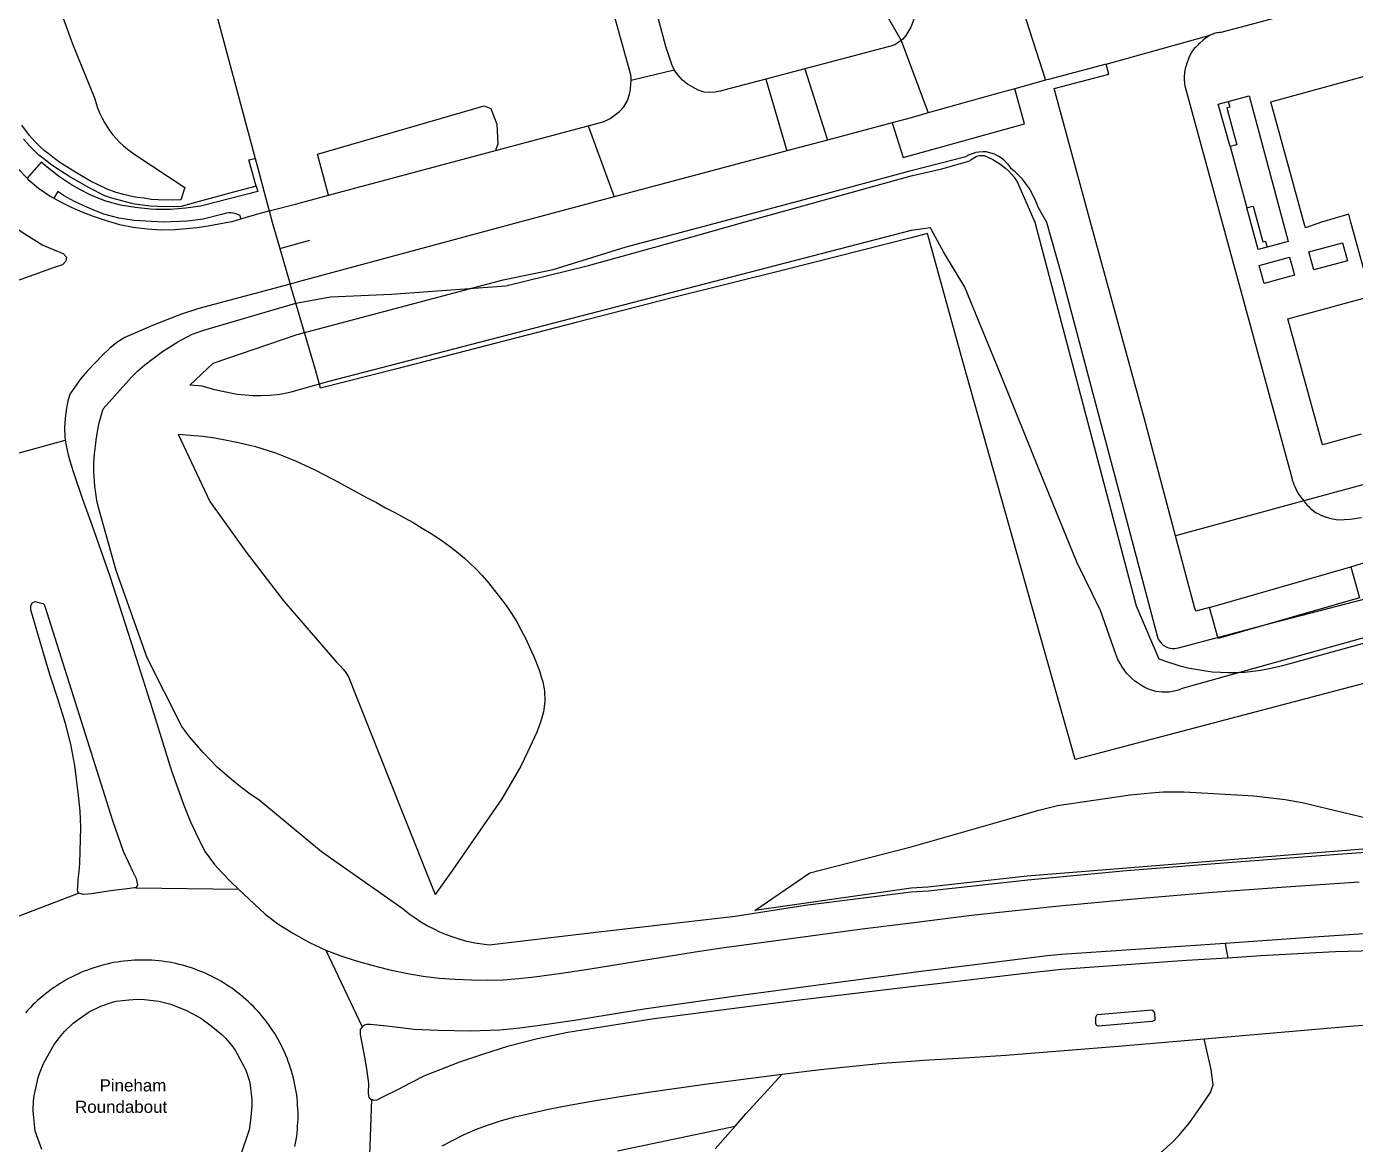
# Model space of a CAD drawing. Header units: millimetres. Extents: x 111502 to 977541, y 8702 to 1044108.
# Drawn here: x 974590.3 to 974782.4, y 475825.2 to 475986.9 of the extents above; entities that cross this region are included whole.
import ezdxf

# ---------------------------------------------------------------- set-up
doc = ezdxf.new("R2010")
doc.units = ezdxf.units.MM
doc.header["$LTSCALE"] = 0.25
doc.layers.add('X HVSS Site Background', color=8, linetype='Continuous')
doc.styles.add('OS Master Map$1$Standard', font='txt')

# ---------------------------------------------------------------- blocks, each defined once
blk = doc.blocks.new('OS MAP')
at = {"layer": 'X HVSS Site Background', "flags": 128}
for points in [[(488394.45, 240503.25), (488393.3, 240503.2), (488393.3, 240503.2), (488391.15, 240503.25), (488391.15, 240503.25), (488390.15, 240503.3), (488390.15, 240503.3), (488389.15, 240503.45), (488389.15, 240503.45), (488388.15, 240503.55), (488388.15, 240503.55), (488387.15, 240503.75), (488387.15, 240503.75), (488386.2, 240504), (488386.2, 240504), (488385.1, 240504.3), (488385.1, 240504.3), (488383.8, 240504.75), (488383.8, 240504.75), (488381.4, 240505.95), (488381.4, 240505.95), (488379.35, 240507.15), (488379.35, 240507.15), (488376.95, 240508.65), (488376.95, 240508.65), (488376.2, 240509.2), (488376.2, 240509.2), (488375.45, 240509.8), (488375.45, 240509.8), (488374.7, 240510.35), (488374.7, 240510.35), (488374, 240511), (488374, 240511), (488373.35, 240511.65), (488373.35, 240511.65), (488372.55, 240512.55), (488372.55, 240512.55), (488371.45, 240514.05)], [(488372.1, 240544.25), (488378.8, 240525.8), (488378.8, 240525.8), (488382, 240517.85), (488382, 240517.85), (488382.2, 240517.15), (488382.2, 240517.15), (488382.45, 240516.4), (488382.45, 240516.4), (488382.75, 240515.7), (488382.75, 240515.7), (488383.05, 240515.05), (488383.05, 240515.05), (488383.4, 240514.4), (488383.4, 240514.4), (488384.15, 240513.25), (488384.15, 240513.25), (488384.6, 240512.65), (488384.6, 240512.65), (488385.6, 240511.55), (488385.6, 240511.55), (488386.15, 240511.05), (488386.15, 240511.05), (488386.75, 240510.55), (488386.75, 240510.55), (488387.8, 240509.8), (488387.8, 240509.8), (488395, 240505), (488395, 240505), (488394.45, 240503.25)], [(488405.35, 240505.2), (488402.05, 240504.35), (488402.05, 240504.35), (488397.1, 240503), (488397.1, 240503), (488394.5, 240502.25), (488394.5, 240502.25), (488393.35, 240502.2), (488393.35, 240502.2), (488391.05, 240502.25), (488391.05, 240502.25), (488389.95, 240502.3), (488389.95, 240502.3), (488388.9, 240502.45), (488388.9, 240502.45), (488387.8, 240502.6), (488387.8, 240502.6), (488387.35, 240502.7), (488387.35, 240502.7), (488384.45, 240503.45), (488384.45, 240503.45), (488383.45, 240503.8), (488383.45, 240503.8), (488381.2, 240504.95), (488381.2, 240504.95), (488378.25, 240506.65), (488378.25, 240506.65), (488376.5, 240507.75), (488376.5, 240507.75), (488375.6, 240508.4), (488375.6, 240508.4), (488374.85, 240509), (488374.85, 240509), (488373.9, 240509.7), (488373.9, 240509.7), (488372.6, 240511), (488372.6, 240511), (488371.7, 240512)], [(488382.65, 240592.75), (488383.15, 240590.85), (488383.15, 240590.85), (488387.45, 240575), (488387.45, 240575), (488387.92, 240573.25), (488387.92, 240573.25), (488397.95, 240536.2), (488397.95, 240536.2), (488401.75, 240521.95), (488401.75, 240521.95), (488401.99, 240521.05), (488401.99, 240521.05), (488405.2, 240509.2)], [(488395.75, 240476.45), (488399.1, 240479.6), (488399.1, 240479.6), (488411.25, 240483.75), (488411.25, 240483.75), (488441.05, 240491.65), (488441.05, 240491.65), (488448.25, 240493.15), (488448.25, 240493.15), (488458.8, 240496.45), (488458.8, 240496.45), (488472.28, 240500), (488472.28, 240500), (488485.8, 240503.6), (488485.8, 240503.6), (488500, 240507.45), (488500, 240507.45), (488507.9, 240509.5), (488507.9, 240509.5), (488508.25, 240509.7), (488508.25, 240509.7), (488508.6, 240509.85), (488508.6, 240509.85), (488509, 240510), (488509, 240510), (488509.4, 240510.1), (488509.4, 240510.1), (488509.8, 240510.15), (488509.8, 240510.15), (488510.4, 240510.2), (488510.4, 240510.2), (488510.8, 240510.2), (488510.8, 240510.2), (488512, 240509.9), (488512, 240509.9), (488512.35, 240509.7), (488512.35, 240509.7), (488512.7, 240509.55), (488512.7, 240509.55), (488513.05, 240509.3), (488513.05, 240509.3), (488513.35, 240509.05), (488513.35, 240509.05), (488513.95, 240508.45), (488513.95, 240508.45), (488514.35, 240507.85), (488514.35, 240507.85), (488514.9, 240507.4), (488514.9, 240507.4), (488515.9, 240506.4), (488515.9, 240506.4), (488516.35, 240505.85), (488516.35, 240505.85), (488516.75, 240505.3), (488516.75, 240505.3), (488517.15, 240504.7), (488517.15, 240504.7), (488517.8, 240503.5), (488517.8, 240503.5), (488518.1, 240502.85), (488518.1, 240502.85), (488518.3, 240502.2), (488518.3, 240502.2), (488519.55, 240500), (488519.55, 240500), (488521.75, 240492.35), (488521.75, 240492.35), (488526.45, 240474.5), (488526.45, 240474.5), (488531.25, 240456.55), (488531.25, 240456.55), (488535.6, 240440), (488535.6, 240440), (488535.7, 240439.7), (488535.7, 240439.7), (488535.85, 240439.5), (488535.85, 240439.5), (488536.05, 240439.25), (488536.05, 240439.25), (488536.2, 240439.05), (488536.2, 240439.05), (488536.45, 240438.85), (488536.45, 240438.85), (488536.95, 240438.55), (488536.95, 240438.55), (488537.2, 240438.45), (488537.2, 240438.45), (488537.8, 240438.35), (488537.8, 240438.35), (488538.1, 240438.35), (488538.1, 240438.35), (488538.35, 240438.4), (488538.35, 240438.4), (488538.65, 240438.45), (488538.65, 240438.45), (488552.25, 240442.05), (488552.25, 240442.05), (488585.55, 240450.7)], [(488459.53, 240520.53), (488459.55, 240520.85), (488459.55, 240520.85), (488459.5, 240521.3), (488459.5, 240521.3), (488456.85, 240530.85), (488456.85, 240530.85), (488452.2, 240548.5)], [(488565.8, 240440), (488539.2, 240432.55), (488539.2, 240432.55), (488538.75, 240432.35), (488538.75, 240432.35), (488538.25, 240432.25), (488538.25, 240432.25), (488537.8, 240432.15), (488537.8, 240432.15), (488537.3, 240432.05), (488537.3, 240432.05), (488536.3, 240432.05), (488536.3, 240432.05), (488535.4, 240432.15), (488535.4, 240432.15), (488534.3, 240432.45), (488534.3, 240432.45), (488533.8, 240432.7), (488533.8, 240432.7), (488533.3, 240433), (488533.3, 240433), (488532.85, 240433.3), (488532.85, 240433.3), (488532.35, 240433.65), (488532.35, 240433.65), (488531.9, 240434), (488531.9, 240434), (488531.5, 240434.4), (488531.5, 240434.4), (488531.15, 240434.8), (488531.15, 240434.8), (488530.8, 240435.25), (488530.8, 240435.25), (488530.45, 240435.75), (488530.45, 240435.75), (488530.2, 240436.2), (488530.2, 240436.2), (488529.9, 240436.75), (488529.9, 240436.75), (488529.6, 240437.55), (488529.6, 240437.55), (488527.4, 240443.85), (488527.4, 240443.85), (488523.95, 240450.85), (488523.95, 240450.85), (488518.4, 240464.45), (488518.4, 240464.45), (488513.05, 240477.7), (488513.05, 240477.7), (488507.75, 240490.6), (488507.75, 240490.6), (488504.7, 240495.7), (488504.7, 240495.7), (488503.25, 240498.35), (488503.25, 240498.35), (488502.8, 240499.2), (488502.8, 240499.2), (488500, 240498.8), (488500, 240498.8), (488415.65, 240476.9), (488415.65, 240476.9), (488410.35, 240475.4), (488410.35, 240475.4), (488409.35, 240475.2), (488409.35, 240475.2), (488408.35, 240475.05), (488408.35, 240475.05), (488407.35, 240474.95), (488407.35, 240474.95), (488406, 240474.9), (488406, 240474.9), (488404.85, 240474.9), (488404.85, 240474.9), (488403.75, 240475), (488403.75, 240475), (488402.6, 240475.1), (488402.6, 240475.1), (488400.45, 240475.5), (488400.45, 240475.5), (488399.35, 240475.75), (488399.35, 240475.75), (488397.55, 240476.3), (488397.55, 240476.3), (488395.75, 240476.45)], [(488465.75, 240522.05), (488465.4, 240522.8), (488465.4, 240522.8), (488464.55, 240525.4), (488464.55, 240525.4), (488461.27, 240537.67)], [(488500.9, 240531.1), (488500.75, 240530.45), (488500.75, 240530.45), (488500.45, 240529.45), (488500.45, 240529.45), (488500.2, 240528.8), (488500.2, 240528.8), (488500, 240528.3), (488500, 240528.3), (488499.95, 240528.2), (488499.95, 240528.2), (488499.25, 240527), (488499.25, 240527), (488498.8, 240526.45), (488498.8, 240526.45), (488498.55, 240526.27)], [(488515.74, 240532.07), (488519.43, 240520.53)], [(488496.3, 240530.2), (488498.55, 240526.27)], [(488555.06, 240530.17), (488548.45, 240528.4), (488548.45, 240528.4), (488544.75, 240527.45), (488544.75, 240527.45), (488544.56, 240527.43), (488544.56, 240527.43), (488544.38, 240527.4), (488544.38, 240527.4), (488544.19, 240527.36), (488544.19, 240527.36), (488544.01, 240527.32), (488544.01, 240527.32), (488543.83, 240527.26), (488543.83, 240527.26), (488543.65, 240527.2), (488543.65, 240527.2), (488543.47, 240527.14), (488543.47, 240527.14), (488543.23, 240527.03)], [(488528.2, 240522.85), (488543.23, 240527.03)], [(488543.23, 240527.03), (488542.85, 240526.81), (488542.85, 240526.81), (488542.5, 240526.56), (488542.5, 240526.56), (488542.17, 240526.28), (488542.17, 240526.28), (488541.72, 240525.87), (488541.72, 240525.87), (488541.56, 240525.72), (488541.56, 240525.72), (488541.4, 240525.57), (488541.4, 240525.57), (488541.24, 240525.41), (488541.24, 240525.41), (488541.09, 240525.26), (488541.09, 240525.26), (488540.94, 240525.1), (488540.94, 240525.1), (488540.69, 240524.77), (488540.69, 240524.77), (488540.49, 240524.46), (488540.49, 240524.46), (488540.31, 240524.12), (488540.31, 240524.12), (488540.16, 240523.78), (488540.16, 240523.78), (488539.9, 240523.08), (488539.9, 240523.08), (488539.83, 240522.85), (488539.83, 240522.85), (488539.75, 240522.62), (488539.75, 240522.62), (488539.68, 240522.39), (488539.68, 240522.39), (488539.62, 240522.16), (488539.62, 240522.16), (488539.57, 240521.93), (488539.57, 240521.93), (488539.53, 240521.69), (488539.53, 240521.69), (488539.5, 240521.44), (488539.5, 240521.44), (488539.48, 240521.2), (488539.48, 240521.2), (488539.47, 240520.96), (488539.47, 240520.96), (488539.47, 240520.72), (488539.47, 240520.72), (488539.48, 240520.48), (488539.48, 240520.48), (488539.51, 240520.25), (488539.51, 240520.25), (488539.54, 240520.01), (488539.54, 240520.01), (488539.59, 240519.72), (488539.59, 240519.72), (488555.02, 240463.02), (488555.02, 240463.02), (488555.1, 240462.7), (488555.1, 240462.7), (488555.21, 240462.38), (488555.21, 240462.38), (488555.32, 240462.07), (488555.32, 240462.07), (488555.45, 240461.76), (488555.45, 240461.76), (488555.59, 240461.45), (488555.59, 240461.45), (488555.82, 240461.02), (488555.82, 240461.02), (488556.06, 240460.62), (488556.06, 240460.62), (488556.34, 240460.22), (488556.34, 240460.22), (488556.77, 240459.68)], [(488498.55, 240526.27), (488498.25, 240526.05), (488498.25, 240526.05), (488497.65, 240525.65), (488497.65, 240525.65), (488496.95, 240525.4), (488496.95, 240525.4), (488496.7, 240525.35), (488496.7, 240525.35), (488484.63, 240522.16)], [(488498.55, 240526.27), (488502.49, 240515.8)], [(488528.2, 240522.85), (488519.85, 240520.65), (488519.85, 240520.65), (488519.43, 240520.53)], [(488538.22, 240454.65), (488533.7, 240471.7), (488533.7, 240471.7), (488525.95, 240500), (488525.95, 240500), (488520.7, 240519.35), (488520.7, 240519.35), (488528.6, 240521.4), (488528.6, 240521.4), (488528.2, 240522.85)], [(488459.53, 240520.53), (488465.75, 240522.05)], [(488479.02, 240520.68), (488472.91, 240519.07), (488472.91, 240519.07), (488472.45, 240518.95), (488472.45, 240518.95), (488471.7, 240518.8), (488471.7, 240518.8), (488470.9, 240518.75), (488470.9, 240518.75), (488470.1, 240518.8), (488470.1, 240518.8), (488469.2, 240519.1), (488469.2, 240519.1), (488468.35, 240519.55), (488468.35, 240519.55), (488467.7, 240519.95), (488467.7, 240519.95), (488466.95, 240520.55), (488466.95, 240520.55), (488466.3, 240521.3), (488466.3, 240521.3), (488465.75, 240522.05)], [(488484.63, 240522.16), (488479.02, 240520.68)], [(488479.02, 240520.68), (488482.03, 240510.31)], [(488484.63, 240522.16), (488487.92, 240511.88)], [(488565.05, 240469.35), (488559.45, 240467.8), (488559.45, 240467.8), (488554.45, 240486), (488554.45, 240486), (488566.5, 240489.3)], [(488566.5, 240489.3), (488563.55, 240500), (488563.55, 240500), (488563.25, 240501.15), (488563.25, 240501.15), (488559.3, 240500), (488559.3, 240500), (488557, 240499.2), (488557, 240499.2), (488556.78, 240500), (488556.78, 240500), (488552, 240517.4), (488552, 240517.4), (488570.1, 240522.35)], [(488453.33, 240513.93), (488455.65, 240514.55), (488455.65, 240514.55), (488456.5, 240515), (488456.5, 240515), (488457.25, 240515.55), (488457.25, 240515.55), (488457.85, 240516), (488457.85, 240516), (488458.4, 240516.6), (488458.4, 240516.6), (488458.5, 240516.7), (488458.5, 240516.7), (488459, 240517.6), (488459, 240517.6), (488459.3, 240518.5), (488459.3, 240518.5), (488459.4, 240518.9), (488459.4, 240518.9), (488459.5, 240519.85), (488459.5, 240519.85), (488459.53, 240520.53)], [(488497.24, 240514.36), (488498.84, 240509.34), (488498.84, 240509.34), (488516.38, 240514.23), (488516.38, 240514.23), (488515.01, 240519.3)], [(488515.01, 240519.3), (488512.85, 240518.7), (488512.85, 240518.7), (488502.49, 240515.8)], [(488519.43, 240520.53), (488515.01, 240519.3)], [(488363.8, 240517.24), (488364.72, 240515.8), (488364.72, 240515.8), (488366.24, 240513.55), (488366.24, 240513.55), (488367.72, 240511.53), (488367.72, 240511.53), (488369.31, 240509.59), (488369.31, 240509.59), (488370.44, 240508.29), (488370.44, 240508.29), (488370.95, 240507.7), (488370.95, 240507.7), (488372.23, 240506.36)], [(488415.8, 240503.9), (488414.21, 240509.85), (488414.21, 240509.85), (488438.31, 240516.82), (488438.31, 240516.82), (488439.26, 240516.42), (488439.26, 240516.42), (488440.13, 240514.19), (488440.13, 240514.19), (488440.28, 240511.33), (488440.28, 240511.33), (488439.92, 240510.35)], [(488546.1, 240510.92), (488544.4, 240517.04), (488544.4, 240517.04), (488545.84, 240517.44)], [(488545.84, 240517.44), (488546.06, 240516.64), (488546.06, 240516.64), (488545.62, 240516.52), (488545.62, 240516.52), (488545.72, 240516.15), (488545.72, 240516.15), (488547.1, 240511.19), (488547.1, 240511.19), (488546.86, 240511.13), (488546.86, 240511.13), (488546.1, 240510.92)], [(488545.84, 240517.44), (488548.88, 240518.25), (488548.88, 240518.25), (488554.51, 240497.2), (488554.51, 240497.2), (488551.46, 240496.39)], [(488502.49, 240515.8), (488500, 240515.1), (488500, 240515.1), (488497.24, 240514.36)], [(488439.92, 240510.35), (488453.33, 240513.93)], [(488453.33, 240513.93), (488457.09, 240503.65)], [(488497.24, 240514.36), (488487.92, 240511.88)], [(488487.92, 240511.88), (488482.03, 240510.31)], [(488405.35, 240505.2), (488404.25, 240509), (488404.25, 240509), (488405.2, 240509.2)], [(488405.2, 240509.2), (488405.55, 240507.8), (488405.55, 240507.8), (488406.9, 240502.7), (488406.9, 240502.7), (488407.2, 240501.65)], [(488411.05, 240488.3), (488416.1, 240489.2), (488416.1, 240489.2), (488424.9, 240489.6), (488424.9, 240489.6), (488441.4, 240490.8), (488441.4, 240490.8), (488453.35, 240493.75), (488453.35, 240493.75), (488468.5, 240497.95), (488468.5, 240497.95), (488475.8, 240500), (488475.8, 240500), (488482.6, 240501.9), (488482.6, 240501.9), (488500, 240506.7), (488500, 240506.7), (488504.45, 240507.7), (488504.45, 240507.7), (488508.5, 240508.85), (488508.5, 240508.85), (488508.7, 240509.05), (488508.7, 240509.05), (488508.9, 240509.2), (488508.9, 240509.2), (488509.4, 240509.5), (488509.4, 240509.5), (488509.65, 240509.6), (488509.65, 240509.6), (488509.9, 240509.65), (488509.9, 240509.65), (488510.55, 240509.65), (488510.55, 240509.65), (488511.8, 240509.05), (488511.8, 240509.05), (488512.3, 240508.75), (488512.3, 240508.75), (488512.85, 240508.45), (488512.85, 240508.45), (488513.65, 240507.8), (488513.65, 240507.8), (488514.1, 240507.4), (488514.1, 240507.4), (488514.9, 240506.5), (488514.9, 240506.5), (488515.4, 240505.75), (488515.4, 240505.75), (488517.9, 240500), (488517.9, 240500), (488532.55, 240444.5), (488532.55, 240444.5), (488535.8, 240436.85), (488535.8, 240436.85), (488536.9, 240436.45), (488536.9, 240436.45), (488538.85, 240435.85), (488538.85, 240435.85), (488540, 240435.55), (488540, 240435.55), (488542.3, 240435.15), (488542.3, 240435.15), (488543.5, 240435), (488543.5, 240435), (488544.7, 240434.95), (488544.7, 240434.95), (488545.85, 240434.9), (488545.85, 240434.9), (488547.05, 240434.9), (488547.05, 240434.9), (488548.2, 240434.95), (488548.2, 240434.95), (488549.4, 240435.05), (488549.4, 240435.05), (488550.55, 240435.2), (488550.55, 240435.2), (488551.75, 240435.45), (488551.75, 240435.45), (488553.75, 240435.9), (488553.75, 240435.9), (488592.6, 240446.65)], [(488415.8, 240503.9), (488439.92, 240510.35)], [(488482.03, 240510.31), (488475.72, 240508.62), (488475.72, 240508.62), (488457.09, 240503.65)], [(488546.1, 240510.92), (488548.55, 240502.08)], [(488405.35, 240505.2), (488405.55, 240504.45), (488405.55, 240504.45), (488397.5, 240502.35), (488397.5, 240502.35), (488397.3, 240502.3), (488397.3, 240502.3), (488395.15, 240502), (488395.15, 240502), (488392.95, 240501.85), (488392.95, 240501.85), (488390.8, 240501.85), (488390.8, 240501.85), (488390.05, 240501.9), (488390.05, 240501.9), (488387.85, 240502.1), (488387.85, 240502.1), (488385.7, 240502.45), (488385.7, 240502.45), (488383.6, 240503.05), (488383.6, 240503.05), (488383.2, 240503.2), (488383.2, 240503.2), (488381.45, 240503.9), (488381.45, 240503.9), (488379.75, 240504.75), (488379.75, 240504.75), (488378.5, 240505.5), (488378.5, 240505.5), (488376.75, 240506.65), (488376.75, 240506.65), (488375.1, 240507.95), (488375.1, 240507.95), (488374.25, 240508.68), (488374.25, 240508.68), (488372.23, 240506.36)], [(488372.23, 240506.36), (488372.35, 240506.24), (488372.35, 240506.24), (488372.64, 240505.99), (488372.64, 240505.99), (488373.88, 240504.92), (488373.88, 240504.92), (488375.54, 240503.77), (488375.54, 240503.77), (488376.08, 240503.46)], [(488403.1, 240500.48), (488403, 240500.95), (488403, 240500.95), (488402.4, 240501.2), (488402.4, 240501.2), (488402.05, 240501.3), (488402.05, 240501.3), (488401.7, 240501.35), (488401.7, 240501.35), (488401.4, 240501.35), (488401.4, 240501.35), (488401.05, 240501.3), (488401.05, 240501.3), (488400.3, 240501.1), (488400.3, 240501.1), (488397.65, 240500.45), (488397.65, 240500.45), (488395.4, 240500.15), (488395.4, 240500.15), (488391.87, 240500), (488391.87, 240500), (488387.7, 240500.25), (488387.7, 240500.25), (488385.5, 240500.6), (488385.5, 240500.6), (488383.3, 240501.15), (488383.3, 240501.15), (488382.7, 240501.4), (488382.7, 240501.4), (488380.85, 240502.15), (488380.85, 240502.15), (488379.05, 240503), (488379.05, 240503), (488377.5, 240503.85), (488377.5, 240503.85), (488376.66, 240504.41), (488376.66, 240504.41), (488376.08, 240503.46)], [(488376.08, 240503.46), (488377.03, 240502.92), (488377.03, 240502.92), (488378.57, 240502.16), (488378.57, 240502.16), (488380.15, 240501.48), (488380.15, 240501.48), (488381.75, 240500.88), (488381.75, 240500.88), (488383.66, 240500.23), (488383.66, 240500.23), (488384.47, 240500), (488384.47, 240500), (488385.59, 240499.68), (488385.59, 240499.68), (488387.55, 240499.29), (488387.55, 240499.29), (488389.57, 240499.03), (488389.57, 240499.03), (488391.61, 240498.88), (488391.61, 240498.88), (488393.64, 240498.93), (488393.64, 240498.93), (488395.23, 240499.08), (488395.23, 240499.08), (488396.82, 240499.25), (488396.82, 240499.25), (488398.41, 240499.47), (488398.41, 240499.47), (488401.26, 240500), (488401.26, 240500), (488401.85, 240500.11), (488401.85, 240500.11), (488403.1, 240500.48)], [(488411, 240502.6), (488415.8, 240503.9)], [(488457.09, 240503.65), (488443.4, 240500), (488443.4, 240500), (488412.12, 240491.55)], [(488403.1, 240500.48), (488405.9, 240501.3), (488405.9, 240501.3), (488407.2, 240501.65)], [(488407.2, 240501.65), (488411, 240502.6)], [(488407.2, 240501.65), (488407.65, 240500), (488407.65, 240500), (488408.76, 240496.19)], [(488548.55, 240502.08), (488549.21, 240502.25), (488549.21, 240502.25), (488549.46, 240502.32), (488549.46, 240502.32), (488550.85, 240497.14), (488550.85, 240497.14), (488551.23, 240497.24), (488551.23, 240497.24), (488551.28, 240497.05), (488551.28, 240497.05), (488551.46, 240496.39)], [(488551.46, 240496.39), (488550.17, 240496.04), (488550.17, 240496.04), (488548.55, 240502.08)], [(488370.7, 240499.11), (488371.52, 240498.57), (488371.52, 240498.57), (488374.48, 240496.66), (488374.48, 240496.66), (488376.72, 240495.77), (488376.72, 240495.77), (488377.43, 240495.47), (488377.43, 240495.47), (488377.94, 240494.96), (488377.94, 240494.96), (488377.84, 240494.35), (488377.84, 240494.35), (488377.34, 240493.84), (488377.34, 240493.84), (488376.13, 240493.43), (488376.13, 240493.43), (488373.19, 240492.39), (488373.19, 240492.39), (488370.66, 240491.46), (488370.66, 240491.46), (488370.05, 240491.35), (488370.05, 240491.35), (488369.65, 240491.55)], [(488634.77, 240451.57), (488523.7, 240422.3), (488523.7, 240422.3), (488507.5, 240479.85), (488507.5, 240479.85), (488502.35, 240498.35), (488502.35, 240498.35), (488500, 240497.73), (488500, 240497.73), (488481.95, 240493.15), (488481.95, 240493.15), (488465.65, 240489.1), (488465.65, 240489.1), (488451.6, 240485.5), (488451.6, 240485.5), (488425.45, 240478.75), (488425.45, 240478.75), (488414.65, 240476), (488414.65, 240476), (488413.9, 240478.65), (488413.9, 240478.65), (488411.05, 240488.3)], [(488408.76, 240496.19), (488413.1, 240497.38)], [(488408.76, 240496.19), (488410.25, 240491.05)], [(488557.49, 240495.69), (488562.37, 240497.03), (488562.37, 240497.03), (488563.09, 240494.42), (488563.09, 240494.42), (488558.21, 240493.09), (488558.21, 240493.09), (488557.49, 240495.69)], [(488550.33, 240493.73), (488554.7, 240494.93), (488554.7, 240494.93), (488555.41, 240492.32), (488555.41, 240492.32), (488551.04, 240491.12), (488551.04, 240491.12), (488550.33, 240493.73)], [(488410.25, 240491.05), (488397.03, 240487.51), (488397.03, 240487.51), (488394.52, 240486.71), (488394.52, 240486.71), (488392.44, 240485.9), (488392.44, 240485.9), (488390.37, 240485.05), (488390.37, 240485.05), (488386.36, 240483.31), (488386.36, 240483.31), (488385.19, 240482.59), (488385.19, 240482.59), (488384.13, 240481.71), (488384.13, 240481.71), (488383.13, 240480.75), (488383.13, 240480.75), (488382.06, 240479.65), (488382.06, 240479.65), (488381.01, 240478.53), (488381.01, 240478.53), (488380.01, 240477.38), (488380.01, 240477.38), (488378.4, 240475.13), (488378.4, 240475.13), (488378.09, 240474.13), (488378.09, 240474.13), (488377.91, 240473.1), (488377.91, 240473.1), (488377.74, 240471.68), (488377.74, 240471.68), (488377.63, 240470.26)], [(488412.12, 240491.55), (488410.25, 240491.05)], [(488411.05, 240488.3), (488410.25, 240491.05)], [(488577.35, 240409.7), (488561.1, 240408.5), (488561.1, 240408.5), (488545.8, 240407.35), (488545.8, 240407.35), (488531.15, 240406.2), (488531.15, 240406.2), (488516.85, 240404.85), (488516.85, 240404.85), (488502.45, 240403.25), (488502.45, 240403.25), (488500, 240403.1), (488500, 240403.1), (488484.7, 240401.2), (488484.7, 240401.2), (488474.55, 240399.6), (488474.55, 240399.6), (488453.6, 240397.2), (488453.6, 240397.2), (488439, 240395.45), (488439, 240395.45), (488438, 240395.6), (488438, 240395.6), (488436.95, 240395.75), (488436.95, 240395.75), (488435.8, 240396), (488435.8, 240396), (488434.8, 240396.25), (488434.8, 240396.25), (488433.8, 240396.6), (488433.8, 240396.6), (488432.85, 240396.95), (488432.85, 240396.95), (488431.9, 240397.35), (488431.9, 240397.35), (488430.95, 240397.8), (488430.95, 240397.8), (488430.05, 240398.25), (488430.05, 240398.25), (488429.15, 240398.8), (488429.15, 240398.8), (488428.3, 240399.35), (488428.3, 240399.35), (488427.45, 240399.95), (488427.45, 240399.95), (488426.6, 240400.65), (488426.6, 240400.65), (488414.8, 240408.95), (488414.8, 240408.95), (488405.7, 240416.45), (488405.7, 240416.45), (488404.45, 240417.3), (488404.45, 240417.3), (488403.25, 240418.2), (488403.25, 240418.2), (488402.05, 240419.15), (488402.05, 240419.15), (488399.75, 240421.15), (488399.75, 240421.15), (488397.7, 240423.25), (488397.7, 240423.25), (488396.7, 240424.4), (488396.7, 240424.4), (488395.75, 240425.55), (488395.75, 240425.55), (488394.6, 240427.05), (488394.6, 240427.05), (488389.6, 240437), (488389.6, 240437), (488385.1, 240449.65), (488385.1, 240449.65), (488382.55, 240458.75), (488382.55, 240458.75), (488382.3, 240459.75), (488382.3, 240459.75), (488382.15, 240460.8), (488382.15, 240460.8), (488382, 240461.8), (488382, 240461.8), (488381.85, 240463.9), (488381.85, 240463.9), (488381.85, 240465.2), (488381.85, 240465.2), (488381.95, 240466.45), (488381.95, 240466.45), (488382.2, 240468.5), (488382.2, 240468.5), (488382.4, 240469.75), (488382.4, 240469.75), (488382.65, 240471), (488382.65, 240471), (488383.2, 240473), (488383.2, 240473), (488387.3, 240477.6), (488387.3, 240477.6), (488388.25, 240478.5), (488388.25, 240478.5), (488389.25, 240479.35), (488389.25, 240479.35), (488390.25, 240480.15), (488390.25, 240480.15), (488391.8, 240481.3), (488391.8, 240481.3), (488394, 240482.7), (488394, 240482.7), (488396.1, 240483.8), (488396.1, 240483.8), (488397.75, 240484.4), (488397.75, 240484.4), (488411.05, 240488.3)], [(488377.63, 240470.26), (488377.67, 240468.98), (488377.67, 240468.98), (488377.74, 240468.46)], [(488394.05, 240469.35), (488398.65, 240459.6), (488398.65, 240459.6), (488403.9, 240452.3), (488403.9, 240452.3), (488409.35, 240445.2), (488409.35, 240445.2), (488416.95, 240436.35), (488416.95, 240436.35), (488417.45, 240435.9), (488417.45, 240435.9), (488417.95, 240435.3), (488417.95, 240435.3), (488418.35, 240434.8), (488418.35, 240434.8), (488418.7, 240434.25), (488418.7, 240434.25), (488426.35, 240414.95), (488426.35, 240414.95), (488431.2, 240402.8)], [(488394.05, 240469.35), (488395.8, 240469.2), (488395.8, 240469.2), (488397.6, 240469.05), (488397.6, 240469.05), (488399.35, 240468.8), (488399.35, 240468.8), (488401.1, 240468.5), (488401.1, 240468.5), (488402.8, 240468.15), (488402.8, 240468.15), (488405.25, 240467.55), (488405.25, 240467.55), (488408.15, 240466.65), (488408.15, 240466.65), (488411, 240465.5), (488411, 240465.5), (488413.8, 240464.2), (488413.8, 240464.2), (488416.5, 240462.8), (488416.5, 240462.8), (488421.4, 240460.15), (488421.4, 240460.15), (488422.75, 240459.45), (488422.75, 240459.45), (488424.05, 240458.7), (488424.05, 240458.7), (488425.4, 240458), (488425.4, 240458), (488426.75, 240457.25), (488426.75, 240457.25), (488428.05, 240456.55), (488428.05, 240456.55), (488429.35, 240455.75), (488429.35, 240455.75), (488430.65, 240455), (488430.65, 240455), (488431.9, 240454.15), (488431.9, 240454.15), (488433.1, 240453.3), (488433.1, 240453.3), (488434.3, 240452.4), (488434.3, 240452.4), (488435.45, 240451.4), (488435.45, 240451.4), (488437.05, 240449.9), (488437.05, 240449.9), (488438, 240448.9), (488438, 240448.9), (488438.9, 240447.85), (488438.9, 240447.85), (488439.8, 240446.75), (488439.8, 240446.75), (488440.65, 240445.65), (488440.65, 240445.65), (488441.45, 240444.55), (488441.45, 240444.55), (488442.25, 240443.4), (488442.25, 240443.4), (488443, 240442.2), (488443, 240442.2), (488443.65, 240441), (488443.65, 240441), (488444.3, 240439.75), (488444.3, 240439.75), (488445.15, 240437.9), (488445.15, 240437.9), (488445.45, 240437.2), (488445.45, 240437.2), (488445.75, 240436.45), (488445.75, 240436.45), (488446.05, 240435.75), (488446.05, 240435.75), (488446.35, 240435), (488446.35, 240435), (488446.55, 240434.25), (488446.55, 240434.25), (488446.75, 240433.55), (488446.75, 240433.55), (488447, 240432.25), (488447, 240432.25), (488447.05, 240430.7), (488447.05, 240430.7), (488446.85, 240429.2), (488446.85, 240429.2), (488446.45, 240427.7), (488446.45, 240427.7), (488445.9, 240426.25), (488445.9, 240426.25), (488445.25, 240424.8), (488445.25, 240424.8), (488444.55, 240423.35), (488444.55, 240423.35), (488443.6, 240421.35), (488443.6, 240421.35), (488440.85, 240416.6), (488440.85, 240416.6), (488436.85, 240410.85), (488436.85, 240410.85), (488433.7, 240406.3), (488433.7, 240406.3), (488431.2, 240402.8)], [(488556.77, 240459.68), (488556.83, 240459.6), (488556.83, 240459.6), (488556.97, 240459.43), (488556.97, 240459.43), (488557.12, 240459.25), (488557.12, 240459.25), (488557.27, 240459.08), (488557.27, 240459.08), (488557.43, 240458.91), (488557.43, 240458.91), (488557.59, 240458.74), (488557.59, 240458.74), (488557.75, 240458.58), (488557.75, 240458.58), (488557.92, 240458.43), (488557.92, 240458.43), (488558.22, 240458.2), (488558.22, 240458.2), (488558.55, 240457.99), (488558.55, 240457.99), (488558.89, 240457.8), (488558.89, 240457.8), (488559.25, 240457.65), (488559.25, 240457.65), (488559.62, 240457.5), (488559.62, 240457.5), (488560.03, 240457.36), (488560.03, 240457.36), (488560.26, 240457.28), (488560.26, 240457.28), (488560.49, 240457.21), (488560.49, 240457.21), (488560.72, 240457.14), (488560.72, 240457.14), (488560.95, 240457.08), (488560.95, 240457.08), (488561.18, 240457.03), (488561.18, 240457.03), (488561.42, 240456.99), (488561.42, 240456.99), (488561.73, 240456.95), (488561.73, 240456.95), (488563.48, 240457.06), (488563.48, 240457.06), (488565.12, 240457.3)], [(488361.43, 240463.99), (488377.74, 240468.46)], [(488377.74, 240468.46), (488377.85, 240467.72), (488377.85, 240467.72), (488378.15, 240466.35), (488378.15, 240466.35), (488378.56, 240465.01), (488378.56, 240465.01), (488378.99, 240463.67), (488378.99, 240463.67), (488380.24, 240459.93), (488380.24, 240459.93), (488381.56, 240456.22), (488381.56, 240456.22), (488382.9, 240452.52), (488382.9, 240452.52), (488384.18, 240448.79), (488384.18, 240448.79), (488387.27, 240439.23), (488387.27, 240439.23), (488390.3, 240429.66), (488390.3, 240429.66), (488393.11, 240420.65), (488393.11, 240420.65), (488394.87, 240415.69), (488394.87, 240415.69), (488395.85, 240413.29), (488395.85, 240413.29), (488396.93, 240410.93), (488396.93, 240410.93), (488397.98, 240408.93), (488397.98, 240408.93), (488399.29, 240407.1), (488399.29, 240407.1), (488400.42, 240405.89), (488400.42, 240405.89), (488401.58, 240404.72), (488401.58, 240404.72), (488402.77, 240403.57)], [(488570.43, 240464.89), (488570.81, 240463.49), (488570.81, 240463.49), (488556.77, 240459.68)], [(488563.54, 240450.15), (488573.3, 240453.2), (488573.3, 240453.2), (488574.75, 240448.5), (488574.75, 240448.5), (488582.72, 240450.66), (488582.72, 240450.66), (488581.43, 240455.44), (488581.43, 240455.44), (488589.17, 240457.56), (488589.17, 240457.56), (488590.21, 240453.05), (488590.21, 240453.05), (488597.08, 240454.93), (488597.08, 240454.93), (488597.07, 240454.95), (488597.07, 240454.95), (488595.8, 240459.39), (488595.8, 240459.39), (488597.41, 240459.83), (488597.41, 240459.83), (488607.77, 240462.7), (488607.77, 240462.7), (488608.64, 240462.94)], [(488556.77, 240459.68), (488538.22, 240454.65)], [(488543.11, 240444.27), (488541.18, 240443.73), (488541.18, 240443.73), (488540.95, 240444.35), (488540.95, 240444.35), (488538.22, 240454.65)], [(488563.54, 240450.15), (488564.83, 240445.67), (488564.83, 240445.67), (488544.41, 240439.79), (488544.41, 240439.79), (488543.11, 240444.27)], [(488543.11, 240444.27), (488563.54, 240450.15)], [(488379.66, 240402.98), (488379.54, 240403.21), (488379.54, 240403.21), (488379.53, 240403.5), (488379.53, 240403.5), (488379.56, 240403.79), (488379.56, 240403.79), (488379.62, 240404.94), (488379.62, 240404.94), (488379.74, 240406.09), (488379.74, 240406.09), (488379.84, 240407.24), (488379.84, 240407.24), (488380, 240412.52), (488380, 240412.52), (488379.88, 240414.81), (488379.88, 240414.81), (488379.66, 240417.09), (488379.66, 240417.09), (488379.12, 240421.45), (488379.12, 240421.45), (488378.55, 240424.51), (488378.55, 240424.51), (488377.76, 240427.52), (488377.76, 240427.52), (488376.67, 240431.07), (488376.67, 240431.07), (488375.53, 240434.61), (488375.53, 240434.61), (488374.44, 240438.15), (488374.44, 240438.15), (488372.77, 240443.93), (488372.77, 240443.93), (488372.77, 240444.53), (488372.77, 240444.53), (488372.97, 240444.94), (488372.97, 240444.94), (488373.37, 240445.15), (488373.37, 240445.15), (488373.73, 240445.05), (488373.73, 240445.05), (488374.08, 240444.95), (488374.08, 240444.95), (488374.59, 240444.85), (488374.59, 240444.85), (488374.8, 240444.45), (488374.8, 240444.45), (488380.92, 240425.11), (488380.92, 240425.11), (488384.56, 240413.47), (488384.56, 240413.47), (488386.11, 240409.02), (488386.11, 240409.02), (488387.56, 240405.98), (488387.56, 240405.98), (488387.97, 240405.07), (488387.97, 240405.07), (488388.18, 240404.16), (488388.18, 240404.16), (488387.98, 240403.75)], [(488477.4, 240400.45), (488485.35, 240405.9), (488485.35, 240405.9), (488500, 240409.65), (488500, 240409.65), (488513.85, 240413.6), (488513.85, 240413.6), (488518.45, 240414.95), (488518.45, 240414.95), (488521.15, 240415.65), (488521.15, 240415.65), (488531.65, 240417.2), (488531.65, 240417.2), (488534.7, 240417.5), (488534.7, 240417.5), (488536.45, 240417.6), (488536.45, 240417.6), (488539.4, 240417.6), (488539.4, 240417.6), (488541.15, 240417.55), (488541.15, 240417.55), (488542.9, 240417.45), (488542.9, 240417.45), (488549.55, 240417.05), (488549.55, 240417.05), (488554.05, 240416.5), (488554.05, 240416.5), (488556.55, 240416.1), (488556.55, 240416.1), (488575.8, 240411.45)], [(488415.42, 240394.73), (488417.58, 240393.89), (488417.58, 240393.89), (488419.79, 240393.18), (488419.79, 240393.18), (488422.03, 240392.55), (488422.03, 240392.55), (488424.48, 240391.93), (488424.48, 240391.93), (488426.95, 240391.41), (488426.95, 240391.41), (488429.45, 240390.98), (488429.45, 240390.98), (488431.77, 240390.69), (488431.77, 240390.69), (488434.11, 240390.53), (488434.11, 240390.53), (488436.45, 240390.42), (488436.45, 240390.42), (488438.74, 240390.38), (488438.74, 240390.38), (488441.02, 240390.46), (488441.02, 240390.46), (488443.31, 240390.64), (488443.31, 240390.64), (488445.58, 240390.89), (488445.58, 240390.89), (488449.46, 240391.42), (488449.46, 240391.42), (488453.32, 240392), (488453.32, 240392), (488457.19, 240392.61), (488457.19, 240392.61), (488461.05, 240393.24), (488461.05, 240393.24), (488464.91, 240393.87), (488464.91, 240393.87), (488468.77, 240394.48), (488468.77, 240394.48), (488472.64, 240395.05), (488472.64, 240395.05), (488492.92, 240397.83), (488492.92, 240397.83), (488500, 240398.7), (488500, 240398.7), (488508.73, 240399.77), (488508.73, 240399.77), (488520.9, 240401.08), (488520.9, 240401.08), (488532.24, 240402.14), (488532.24, 240402.14), (488543.59, 240403.1), (488543.59, 240403.1), (488554.17, 240403.89), (488554.17, 240403.89), (488564.76, 240404.6)], [(488577.65, 240410.35), (488577.3, 240410.3), (488577.3, 240410.3), (488516.8, 240405.45), (488516.8, 240405.45), (488502.4, 240403.85), (488502.4, 240403.85), (488500, 240403.7), (488500, 240403.7), (488477.4, 240400.45)], [(488387.98, 240403.75), (488387.68, 240403.72), (488387.68, 240403.72), (488387.37, 240403.68), (488387.37, 240403.68), (488387.07, 240403.64), (488387.07, 240403.64), (488384.33, 240403.32), (488384.33, 240403.32), (488381.49, 240402.89), (488381.49, 240402.89), (488380.38, 240402.78), (488380.38, 240402.78), (488379.66, 240402.98)], [(488387.98, 240403.75), (488402.77, 240403.57)], [(488402.77, 240403.57), (488406.65, 240399.94), (488406.65, 240399.94), (488408.63, 240398.46), (488408.63, 240398.46), (488410.73, 240397.13), (488410.73, 240397.13), (488413.03, 240395.85), (488413.03, 240395.85), (488415.42, 240394.73)], [(488368.57, 240398.72), (488379.66, 240402.98)], [(488645.59, 240399.22), (488641.5, 240399.25), (488641.5, 240399.25), (488623.46, 240399.31), (488623.46, 240399.31), (488616.19, 240399.34), (488616.19, 240399.34), (488608.91, 240399.34), (488608.91, 240399.34), (488601.64, 240399.23), (488601.64, 240399.23), (488594.37, 240398.96), (488594.37, 240398.96), (488565.5, 240397.08), (488565.5, 240397.08), (488558.25, 240396.59), (488558.25, 240396.59), (488545.4, 240395.71)], [(488415.42, 240394.73), (488420.67, 240383.66)], [(488545.4, 240395.71), (488521.73, 240394.08), (488521.73, 240394.08), (488519.72, 240393.89), (488519.72, 240393.89), (488500.28, 240391.49), (488500.28, 240391.49), (488500, 240391.45), (488500, 240391.45), (488487.31, 240389.77), (488487.31, 240389.77), (488474.35, 240388.02), (488474.35, 240388.02), (488461.4, 240386.19), (488461.4, 240386.19), (488456.38, 240385.39), (488456.38, 240385.39), (488451.35, 240384.56), (488451.35, 240384.56), (488446.32, 240383.82), (488446.32, 240383.82), (488443.44, 240383.44), (488443.44, 240383.44), (488440.55, 240383.17), (488440.55, 240383.17), (488436.29, 240383.03), (488436.29, 240383.03), (488431.63, 240383.09), (488431.63, 240383.09), (488428.18, 240383.26), (488428.18, 240383.26), (488424.22, 240383.73), (488424.22, 240383.73), (488421.79, 240383.97), (488421.79, 240383.97), (488421.28, 240383.97), (488421.28, 240383.97), (488420.98, 240383.86), (488420.98, 240383.86), (488420.67, 240383.66)], [(488545.4, 240395.71), (488545.54, 240394.85), (488545.54, 240394.85), (488545.76, 240393.59)], [(488585.39, 240395.13), (488561.37, 240394.51), (488561.37, 240394.51), (488558.48, 240394.35), (488558.48, 240394.35), (488550.58, 240393.9), (488550.58, 240393.9), (488545.76, 240393.59)], [(488411.38, 240370.8), (488411.38, 240371.3), (488411.38, 240371.3), (488411.36, 240371.8), (488411.36, 240371.8), (488411.33, 240372.3), (488411.33, 240372.3), (488411.3, 240372.8), (488411.3, 240372.8), (488411.25, 240373.29), (488411.25, 240373.29), (488411.19, 240373.79), (488411.19, 240373.79), (488411.11, 240374.28), (488411.11, 240374.28), (488411.03, 240374.78), (488411.03, 240374.78), (488410.94, 240375.27), (488410.94, 240375.27), (488410.83, 240375.76), (488410.83, 240375.76), (488410.72, 240376.24), (488410.72, 240376.24), (488410.59, 240376.73), (488410.59, 240376.73), (488410.45, 240377.21), (488410.45, 240377.21), (488410.31, 240377.68), (488410.31, 240377.68), (488410.15, 240378.16), (488410.15, 240378.16), (488409.98, 240378.63), (488409.98, 240378.63), (488409.8, 240379.09), (488409.8, 240379.09), (488409.61, 240379.56), (488409.61, 240379.56), (488409.41, 240380.01), (488409.41, 240380.01), (488409.2, 240380.47), (488409.2, 240380.47), (488408.98, 240380.92), (488408.98, 240380.92), (488408.75, 240381.36), (488408.75, 240381.36), (488408.51, 240381.8), (488408.51, 240381.8), (488408.27, 240382.23), (488408.27, 240382.23), (488408.01, 240382.66), (488408.01, 240382.66), (488407.74, 240383.08), (488407.74, 240383.08), (488407.46, 240383.5), (488407.46, 240383.5), (488407.17, 240383.91), (488407.17, 240383.91), (488406.88, 240384.31), (488406.88, 240384.31), (488406.58, 240384.7), (488406.58, 240384.7), (488406.26, 240385.09), (488406.26, 240385.09), (488405.94, 240385.48), (488405.94, 240385.48), (488405.61, 240385.85), (488405.61, 240385.85), (488405.27, 240386.22), (488405.27, 240386.22), (488404.93, 240386.58), (488404.93, 240386.58), (488404.57, 240386.93), (488404.57, 240386.93), (488404.21, 240387.28), (488404.21, 240387.28), (488403.84, 240387.61), (488403.84, 240387.61), (488403.46, 240387.94), (488403.46, 240387.94), (488403.08, 240388.26), (488403.08, 240388.26), (488402.69, 240388.57), (488402.69, 240388.57), (488402.29, 240388.87), (488402.29, 240388.87), (488401.89, 240389.17), (488401.89, 240389.17), (488401.47, 240389.45), (488401.47, 240389.45), (488401.06, 240389.72), (488401.06, 240389.72), (488400.63, 240389.99), (488400.63, 240389.99), (488400.21, 240390.25), (488400.21, 240390.25), (488399.77, 240390.49), (488399.77, 240390.49), (488399.33, 240390.73), (488399.33, 240390.73), (488398.89, 240390.96), (488398.89, 240390.96), (488398.44, 240391.17), (488398.44, 240391.17), (488397.98, 240391.38), (488397.98, 240391.38), (488397.52, 240391.58), (488397.52, 240391.58), (488397.06, 240391.76), (488397.06, 240391.76), (488396.59, 240391.94), (488396.59, 240391.94), (488396.12, 240392.11), (488396.12, 240392.11), (488395.65, 240392.26), (488395.65, 240392.26), (488395.17, 240392.41), (488395.17, 240392.41), (488394.69, 240392.54), (488394.69, 240392.54), (488394.2, 240392.67), (488394.2, 240392.67), (488393.72, 240392.78), (488393.72, 240392.78), (488393.23, 240392.88), (488393.23, 240392.88), (488392.74, 240392.97), (488392.74, 240392.97), (488392.24, 240393.05), (488392.24, 240393.05), (488391.75, 240393.12), (488391.75, 240393.12), (488391.25, 240393.18), (488391.25, 240393.18), (488390.75, 240393.23), (488390.75, 240393.23), (488390.26, 240393.26), (488390.26, 240393.26), (488389.76, 240393.29), (488389.76, 240393.29), (488389.26, 240393.3), (488389.26, 240393.3), (488388.76, 240393.3), (488388.76, 240393.3), (488388.26, 240393.29), (488388.26, 240393.29), (488387.76, 240393.28), (488387.76, 240393.28), (488387.26, 240393.24), (488387.26, 240393.24), (488386.76, 240393.2), (488386.76, 240393.2), (488386.27, 240393.15), (488386.27, 240393.15), (488385.77, 240393.09), (488385.77, 240393.09), (488385.28, 240393.01), (488385.28, 240393.01), (488384.78, 240392.93), (488384.78, 240392.93), (488384.29, 240392.83), (488384.29, 240392.83), (488383.81, 240392.72), (488383.81, 240392.72), (488383.32, 240392.6), (488383.32, 240392.6), (488382.84, 240392.48), (488382.84, 240392.48), (488382.36, 240392.34), (488382.36, 240392.34), (488381.88, 240392.19), (488381.88, 240392.19), (488381.41, 240392.03), (488381.41, 240392.03), (488380.94, 240391.85), (488380.94, 240391.85), (488380.47, 240391.67), (488380.47, 240391.67), (488380.01, 240391.48), (488380.01, 240391.48), (488379.56, 240391.28), (488379.56, 240391.28), (488379.1, 240391.07), (488379.1, 240391.07), (488378.66, 240390.84), (488378.66, 240390.84), (488378.21, 240390.61), (488378.21, 240390.61), (488377.78, 240390.37), (488377.78, 240390.37), (488377.34, 240390.12), (488377.34, 240390.12), (488376.92, 240389.86), (488376.92, 240389.86), (488376.5, 240389.59), (488376.5, 240389.59), (488376.08, 240389.31), (488376.08, 240389.31), (488375.68, 240389.02), (488375.68, 240389.02), (488375.27, 240388.72), (488375.27, 240388.72), (488374.88, 240388.42), (488374.88, 240388.42), (488374.49, 240388.1), (488374.49, 240388.1), (488374.11, 240387.78), (488374.11, 240387.78), (488373.74, 240387.45), (488373.74, 240387.45), (488373.37, 240387.1), (488373.37, 240387.1), (488373.02, 240386.76), (488373.02, 240386.76), (488372.66, 240386.4), (488372.66, 240386.4), (488372.32, 240386.04), (488372.32, 240386.04), (488371.99, 240385.66)], [(488410.94, 240366.33), (488411.03, 240366.82), (488411.03, 240366.82), (488411.11, 240367.32), (488411.11, 240367.32), (488411.19, 240367.81), (488411.19, 240367.81), (488411.25, 240368.31), (488411.25, 240368.31), (488411.3, 240368.8), (488411.3, 240368.8), (488411.33, 240369.3), (488411.33, 240369.3), (488411.36, 240369.8), (488411.36, 240369.8), (488411.38, 240370.3), (488411.38, 240370.3), (488411.38, 240370.8)], [(488545.76, 240393.59), (488539.79, 240393.21), (488539.79, 240393.21), (488521.76, 240391.94), (488521.76, 240391.94), (488516.05, 240391.32), (488516.05, 240391.32), (488510.35, 240390.65), (488510.35, 240390.65), (488504.65, 240389.97), (488504.65, 240389.97), (488500, 240389.41), (488500, 240389.41), (488482.67, 240387.34), (488482.67, 240387.34), (488462.53, 240384.73), (488462.53, 240384.73), (488450.38, 240382.8), (488450.38, 240382.8), (488446, 240381.92), (488446, 240381.92), (488441.68, 240380.8), (488441.68, 240380.8), (488438.18, 240379.7), (488438.18, 240379.7), (488434.71, 240378.51), (488434.71, 240378.51), (488429.66, 240376.54), (488429.66, 240376.54), (488427.71, 240375.54), (488427.71, 240375.54), (488425.75, 240374.55), (488425.75, 240374.55), (488423.8, 240373.55), (488423.8, 240373.55), (488422.79, 240373.04), (488422.79, 240373.04), (488422.39, 240373), (488422.39, 240373), (488421.98, 240373.13)], [(488382.9, 240386.65), (488384.7, 240387.25), (488384.7, 240387.25), (488385.1, 240387.35), (488385.1, 240387.35), (488386.95, 240387.55), (488386.95, 240387.55), (488388.15, 240387.65), (488388.15, 240387.65), (488389.2, 240387.6), (488389.2, 240387.6), (488391.25, 240387.35), (488391.25, 240387.35), (488393, 240386.9), (488393, 240386.9), (488395.25, 240386), (488395.25, 240386), (488396.7, 240385.25), (488396.7, 240385.25), (488397.5, 240384.8), (488397.5, 240384.8), (488398.85, 240383.8), (488398.85, 240383.8), (488400.35, 240382.55), (488400.35, 240382.55), (488400.9, 240382), (488400.9, 240382), (488401.8, 240380.95), (488401.8, 240380.95), (488402.3, 240380.25), (488402.3, 240380.25), (488403.65, 240377.75), (488403.65, 240377.75), (488403.9, 240377.25), (488403.9, 240377.25), (488404.3, 240375.95), (488404.3, 240375.95), (488404.45, 240375.2), (488404.45, 240375.2), (488404.7, 240373.1), (488404.7, 240373.1), (488404.7, 240372.15), (488404.7, 240372.15), (488404.5, 240370.15), (488404.5, 240370.15), (488404.3, 240368.75), (488404.3, 240368.75), (488404.2, 240368.3), (488404.2, 240368.3), (488403.2, 240365.45)], [(488374.35, 240365.9), (488373.4, 240368.55), (488373.4, 240368.55), (488373.2, 240370.5), (488373.2, 240370.5), (488373.1, 240371.55), (488373.1, 240371.55), (488373.15, 240372.95), (488373.15, 240372.95), (488373.25, 240373.65), (488373.25, 240373.65), (488373.8, 240376.3), (488373.8, 240376.3), (488374, 240376.9), (488374, 240376.9), (488374.6, 240378.35), (488374.6, 240378.35), (488375.05, 240379.2), (488375.05, 240379.2), (488376.15, 240381.1), (488376.15, 240381.1), (488376.9, 240382.1), (488376.9, 240382.1), (488377.65, 240382.95), (488377.65, 240382.95), (488378.9, 240384.15), (488378.9, 240384.15), (488379.75, 240384.8), (488379.75, 240384.8), (488381.2, 240385.8), (488381.2, 240385.8), (488382.9, 240386.65)], [(488526.89, 240385.44), (488534.79, 240386.12), (488534.79, 240386.12), (488535.09, 240385.92), (488535.09, 240385.92), (488535.2, 240385.61), (488535.2, 240385.61), (488535.21, 240384.6), (488535.21, 240384.6), (488535.1, 240384.5), (488535.1, 240384.5), (488534.8, 240384.39), (488534.8, 240384.39), (488527.1, 240383.72), (488527.1, 240383.72), (488526.8, 240383.82), (488526.8, 240383.82), (488526.7, 240384.12), (488526.7, 240384.12), (488526.69, 240385.03), (488526.69, 240385.03), (488526.79, 240385.23), (488526.79, 240385.23), (488526.89, 240385.44)], [(488542.34, 240381.92), (488564.06, 240383.77), (488564.06, 240383.77), (488580.68, 240385.02)], [(488420.67, 240383.66), (488420.37, 240383.25), (488420.37, 240383.25), (488420.38, 240382.54), (488420.38, 240382.54), (488421.02, 240379), (488421.02, 240379), (488421.31, 240377.23), (488421.31, 240377.23), (488421.56, 240375.46), (488421.56, 240375.46), (488421.56, 240375), (488421.56, 240375), (488421.52, 240374.53), (488421.52, 240374.53), (488421.5, 240374.08), (488421.5, 240374.08), (488421.57, 240373.63), (488421.57, 240373.63), (488421.73, 240373.33), (488421.73, 240373.33), (488421.98, 240373.13)], [(488535.07, 240364.57), (488537.84, 240367.02), (488537.84, 240367.02), (488538.72, 240367.95), (488538.72, 240367.95), (488540.25, 240369.76), (488540.25, 240369.76), (488541.95, 240372.17), (488541.95, 240372.17), (488543.27, 240374.14), (488543.27, 240374.14), (488543.64, 240375.24), (488543.64, 240375.24), (488543.38, 240377.48), (488543.38, 240377.48), (488542.34, 240381.92)], [(488481.35, 240376.79), (488486.9, 240377.49), (488486.9, 240377.49), (488495.83, 240378.41), (488495.83, 240378.41), (488500, 240378.7), (488500, 240378.7), (488501.78, 240378.83), (488501.78, 240378.83), (488507.74, 240379.15), (488507.74, 240379.15), (488513.69, 240379.54), (488513.69, 240379.54), (488529.91, 240380.86), (488529.91, 240380.86), (488542.34, 240381.92)], [(488432.24, 240366.42), (488435.22, 240367.98), (488435.22, 240367.98), (488437.04, 240368.78), (488437.04, 240368.78), (488438.9, 240369.47), (488438.9, 240369.47), (488440.79, 240370.08), (488440.79, 240370.08), (488442.71, 240370.61), (488442.71, 240370.61), (488444.64, 240371.08), (488444.64, 240371.08), (488447.6, 240371.73), (488447.6, 240371.73), (488450.57, 240372.33), (488450.57, 240372.33), (488453.56, 240372.86), (488453.56, 240372.86), (488457.96, 240373.57), (488457.96, 240373.57), (488462.38, 240374.24), (488462.38, 240374.24), (488470.18, 240375.33), (488470.18, 240375.33), (488477.99, 240376.37), (488477.99, 240376.37), (488481.35, 240376.79)], [(488474.57, 240369.27), (488476.13, 240371.04), (488476.13, 240371.04), (488481.35, 240376.79)], [(488421.98, 240373.13), (488421.46, 240358.4)], [(488471.69, 240366.02), (488474.57, 240369.27)], [(488457.55, 240365.7), (488474.57, 240369.27)]]:
    blk.add_lwpolyline(points, dxfattribs=at)
at = {"layer": 'X HVSS Site Background', "char_height": 1.75, "attachment_point": 7, "style": 'OS Master Map$1$Standard'}
for s, insert in [('{\\farial|b0|i0|c0|p34;Pineham}', (488382.7, 240374.28)), ('{\\farial|b0|i0|c0|p34;Roundabout}', (488379.15, 240371.18))]:
    blk.add_mtext(s, dxfattribs=dict(at, insert=insert))

msp = doc.modelspace()

# ---------------------------------------------------------------- block references
at = {"lineweight": 0}
msp.add_blockref('OS MAP', (486218.2, 235458.61), dxfattribs=at)

doc.saveas('drawing.dxf')
